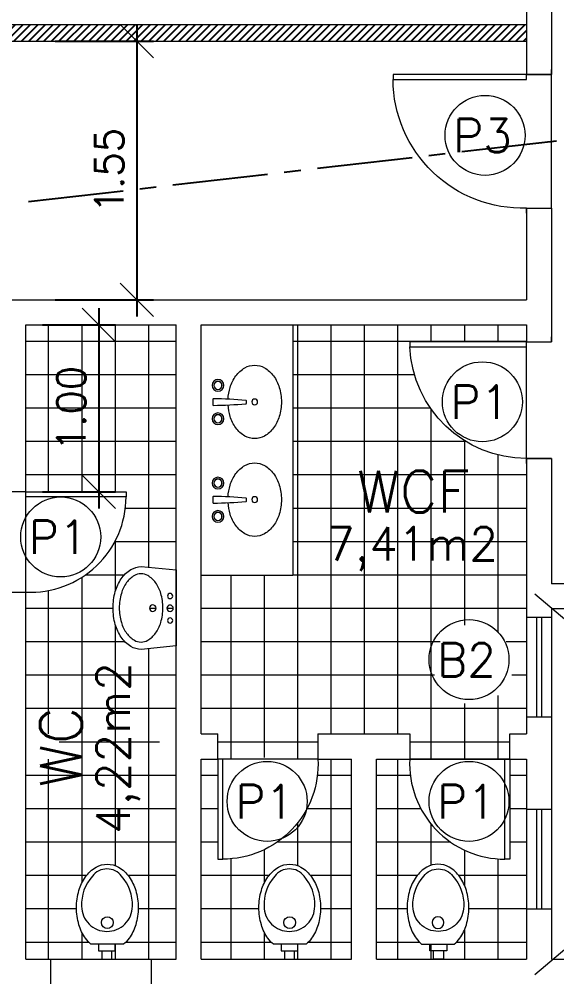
# Model space of a CAD drawing. Header units: millimetres. Extents: x 521 to 1055, y 261 to 520.
# Drawn here: x 534.62 to 537.85, y 374.39 to 380.13 of the extents above; entities that cross this region are included whole.
import ezdxf
from ezdxf.enums import TextEntityAlignment as Align

# ---------------------------------------------------------------- set-up
doc = ezdxf.new("R2010")
doc.units = ezdxf.units.MM
for name, pattern in [('CENTER2', [28.575000000000003, 19.05, -3.175, 3.175, -3.175]), ('CONTINU', [0]), ('DASHDOT', [1, 0.5, -0.25, 0, -0.25])]:
    doc.linetypes.add(name, pattern=pattern)
doc.layers.add('0.1', color=8, linetype='Continuous', lineweight=13)
doc.layers.add('ppci', color=8, linetype='Continuous')
doc.styles.add('ROMANS', font='romans')
doc.styles.get("Standard").update_dxf_attribs({"font": 'romans.shx'})
doc.dimstyles.new('Fares Eng - 50', dxfattribs={"dimscale": 2, "dimtxt": 0.085, "dimasz": 0.1, "dimexe": 0.05, "dimexo": 0.05, "dimgap": 0.04, "dimtad": 1, "dimzin": 4, "dimdsep": 46, "dimtxsty": 'ROMANS', "dimblk1": 'OBLIQUE', "dimblk2": 'OBLIQUE', "dimsah": 1, "dimcen": 0.05, "dimdle": 0.05, "dimclrd": 8, "dimclre": 8, "dimclrt": 8, "dimaunit": 1, "dimadec": 0, "dimazin": 0, "dimtfac": 1, "dimtix": 1, "dimtmove": 2, "dimatfit": 0, "dimldrblk": 'OPEN90', "dimfxl": 1, "dimtolj": 1, "dimtzin": 0, "dimarcsym": 0})
pattern_1 = [(0, (-337.1069757534395, 0), (0, 0.2), []), (90, (-337.1069757534395, 0), (-0.2, 1.224606353822377e-17), [])]

# ---------------------------------------------------------------- blocks, each defined once
blk = doc.blocks.new('Cuba')
blk.add_lwpolyline([(0.0007964035890972809, 0.05000000000001137), (-0.007366352336667308, 0.0499999999999925, -0.3896877516864198), (-0.009359223717736526, 0.05183128823838757, -0.01723366479288366), (-0.01917277886242666, 0.247968944425077, -0.4187690770508936), (-0.01717301998914593, 0.25), (0.0007964035890972809, 0.25), (0.01876582716733935, 0.25, -0.4187690770508931), (0.02076558604062009, 0.247968944425077, -0.01723366479288366), (0.01095203089593292, 0.05183128823840271, -0.3896877516864196), (0.008959159514862449, 0.0499999999999925)], format="xyb", close=True)
blk.add_lwpolyline([(-0.01642655458466891, 0.1595521582631534, 0.05959206038068896), (-0.08696014067280601, 0.1471861917011097, 0.08424761497446774), (-0.1555634918610417, 0.1131370849898587, 0.1064685849763624), (-0.2045356555467384, 0.05839934548953352, 0.1301586401875859), (-0.2200000000000006, 0, 0.1301586401875893), (-0.2045356555467384, -0.05839934548953352, 0.1064685849763587), (-0.1555634918610417, -0.1131370849898303, 0.08424761497446792), (-0.08696014067280829, -0.1471861917010813, 0.07328068524213961), (0, -0.1599999999999966, 0.0732806852421363), (0.08696014067280601, -0.1471861917010813, 0.0842476149744677), (0.15556349186104, -0.1131370849898303, 0.1064685849763671), (0.2045356555467367, -0.05839934548950509, 0.1301586401875963), (0.2199999999999989, 0, 0.1301586401875876), (0.2045356555467367, 0.05839934548953352, 0.1064685849763547), (0.15556349186104, 0.1131370849898587, 0.08424761497446004), (0.08696014067280829, 0.1471861917011097, 0.05826802056709933), (0.01801512440569979, 0.1594612693903912, 0.07328068524213464)], format="xyb")
for centre, radius in [((-0.09920359641090386, 0.2199999999999989), 0.035), ((0.1007964035890973, 0.2199999999999989), 0.035), ((0, 0), 0.0175)]:
    blk.add_circle(centre, radius)
at = {"color": 8}
for centre, radius in [((-0.09920359641090386, 0.2199999999999989), 0.025), ((-0.09920359641090386, 0.2199999999999989), 0.024), ((0.1007964035890973, 0.2199999999999989), 0.025), ((0.1007964035890973, 0.2199999999999989), 0.024)]:
    blk.add_circle(centre, radius, dxfattribs=at)
blk = doc.blocks.new('P60')
at = {"color": 252}
blk.add_lwpolyline([(-0.6000000000000227, 0.05960000000008298), (0, 0.05960000000008298), (0, 0.03000000000000114), (-0.6000000000000227, 0.03000000000000114)], close=True, dxfattribs=at)
at = {"color": 8}
blk.add_arc((-0.02886986666674457, 0.05960000000008306), 0.5711301333332781, 87.10253993610587, 180, dxfattribs=at)
blk = doc.blocks.new('Vaso')
for points in [[(0.02999999999997272, -0.04999999999995453), (0.02999999999997272, 0), (-0.02999999999997272, 0), (-0.02999999999997272, -0.04999999999995453)], [(0.04999999999995453, -0.09000000000014552), (0.04999999999995453, -0.04999999999995453), (-0.04999999999995453, -0.04999999999995453), (-0.04999999999995453, -0.09000000000014552)]]:
    blk.add_lwpolyline(points)
for points in [[(0.1828955200001019, -0.3100000000001728, -0.071776), (0.1680402599999979, -0.4129498500001318, -0.083144), (0.128710270000056, -0.4938477600001079, -0.106699), (0.06516211000007388, -0.5518467399999736, -0.132564), (-0.002104480000070907, -0.5700000000001637, -0.132564), (-0.06937106999998832, -0.5518467399999736, -0.106699), (-0.1329192299999704, -0.4938477600001079, -0.083144), (-0.1722492199999124, -0.4129498500001318, -0.071776), (-0.1871044800000163, -0.3100000000001728, -0.071776), (-0.1722492199999124, -0.2070501499999864, -0.083144), (-0.1329192299999704, -0.1261522400000104, -0.060171), (-0.09999999999990905, -0.09000000000014552), (0.09579103999999461, -0.09000000000014552, -0.060171), (0.128710270000056, -0.1261522400000104, -0.083144), (0.1680402599999979, -0.2070501499999864, -0.071776)], [(-0.08763701527800549, -0.4972033683313839, 0.2473999053505774), (0, -0.5413053001348089, 0.2473999053505774), (0.08763701527800549, -0.4972033683313839, 0.1978584598758542), (0.1521044799999345, -0.3175259839795217, 0.4183289460701766), (0, -0.1675407474929216, 0.4183289460701766), (-0.1521044799999345, -0.3175259839795217, 0.1978584598758542)]]:
    blk.add_lwpolyline(points, format="xyb", close=True)
blk.add_circle((-0.002104480000070907, -0.2200259839794398), 0.03525)
blk = doc.blocks.new('P70')
for points in [[(0, 0.760000000000025), (0, 0.7300000000000239), (0.1499999999999986, 0.7300000000000239), (0.1499999999999986, 0.760000000000025)], [(0, 0), (0, 0.03000000000000114), (0.1499999999999986, 0.03000000000000114), (0.1499999999999986, 0)]]:
    blk.add_lwpolyline(points)
blk.add_lwpolyline([(-0.7000000000000227, 0.06000000000008299), (0, 0.06000000000008299), (0, 0.03000000000000114), (-0.7000000000000227, 0.03000000000000114)], close=True)
at = {"color": 8}
blk.add_arc((3.861494457524373e-15, 0.02932835820894858), 0.7006716417910752, 90, 177.4910967546297, dxfattribs=at)
blk = doc.blocks.new('ÁREA')
for p in [(4.97462945148186e-05, 0.003761569252461072), (0, 0)]:
    blk.add_attdef('COMPARTIMENTO', text='', height=0.0025).set_placement(p, align=Align.CENTER)
at = {"color": 1}
for p in [(-4.97462945148186e-05, -0.003761569252461072), (-9.94925890296372e-05, -0.007523138504922144)]:
    blk.add_attdef('ÁREA', text='', height=0.002, dxfattribs=at).set_placement(p, align=Align.CENTER)
blk = doc.blocks.new('_OBLIQUE')
at = {"color": 0, "linetype": 'ByBlock'}
blk.add_line((-0.5, -0.5), (0.5, 0.5), dxfattribs=at)
blk = doc.blocks.new('*D1208')
at = {"layer": '0.1', "color": 8, "lineweight": -2, "transparency": 16777216}
for p, q in [((538.5825751625352, 374.3964883394474), (538.5825751625352, 376.6964883394476)), ((537.9140388595019, 376.5964883394476), (538.6825751625353, 376.5964883394476)), ((537.914038859502, 374.4964883394474), (538.6825751625353, 374.4964883394474))]:
    blk.add_line(p, q, dxfattribs=at)
at = {"layer": 'DEFPOINTS', "color": 0, "lineweight": -2, "transparency": 16777216}
for p in [(537.8140388595019, 376.5964883394476), (538.5825751625352, 376.5964883394476), (537.814038859502, 374.4964883394474)]:
    blk.add_point(p, dxfattribs=at)
at = {"layer": '0.1', "color": 8, "lineweight": -2, "transparency": 16777216, "xscale": 0.2, "yscale": 0.2, "zscale": 0.2}
for p, rotation in [((538.5825751625352, 376.5964883394476), 90), ((538.5825751625352, 374.4964883394474), 270)]:
    blk.add_blockref('_OBLIQUE', p, dxfattribs=dict(at, rotation=rotation))
at = {"layer": '0.1', "color": 8, "transparency": 16777216, "insert": (538.4175751625352, 375.5464883394475), "char_height": 0.17, "attachment_point": 5, "rotation": 90, "style": 'ROMANS'}
blk.add_mtext('\\A1;2.10', dxfattribs=at)
blk = doc.blocks.new('_Open90')
at = {"color": 0, "linetype": 'ByBlock', "lineweight": -2}
for p, q in [((-0.5, 0.5), (0, 0)), ((0, 0), (-1, 0)), ((0, 0), (-0.5, -0.5))]:
    blk.add_line(p, q, dxfattribs=at)
blk = doc.blocks.new('Cuba-emp')
blk.add_lwpolyline([(0.2100034834991149, 0.2482008336621746), (-7.105427357601002e-15, 0.227407372452717), (7.105427357601002e-15, -0.227407372452717), (0.2100034834991291, -0.2482008336621604, 0.1378156270121392), (0.2705880087187396, -0.2311785380375015, 0.1070411790707005), (0.3288221515426883, -0.1757097620058969, 0.0807505460992588), (0.3644727820534435, -0.09904874869174485, 0.06864280771685904), (0.3780384553094791, -0.0007008336622078559, 0.06864280771690003), (0.3644727820534364, 0.09764708136732558, 0.08075054609930853), (0.3288221515426741, 0.1743080946814768, 0.10704117907071), (0.2705880087187253, 0.2297768707130761, 0.1157522192348251), (0.2100034834991149, 0.2482008336621746)], format="xyb")
blk.add_lwpolyline([(0.2100034834991149, 0.2045185337481215, -0.1318273881114975), (0.2501415417997279, 0.1937487812531433, -0.1066332451029667), (0.2967372728202164, 0.1514795764228545, -0.08348179435471227), (0.328253700616866, 0.08706086194230345, -0.0722322283218027), (0.3408968663839005, 1.243449787580175e-14, -0.07223222832186973), (0.3282537006168731, -0.08706086194227858, -0.08348179435460365), (0.2967372728202307, -0.1514795764226058, -0.106633245102999), (0.2501415417997421, -0.1937487812531256, -0.1318273881114998), (0.2100034834991291, -0.2045185337481072, -0.1318273881114848), (0.1698654251985161, -0.1937487812531282, -0.1066332451030064), (0.1232696941780276, -0.151479576422612, -0.08348179435461947), (0.09175326638137804, -0.08706086194228746, -0.07223222832185378), (0.07911010061422985, 3.552713678800501e-15, -0.07223222832187323), (0.09175326638137093, 0.08706086194229457, -0.08348179435457351), (0.1232696941780134, 0.15147957642262, -0.1066332451030294), (0.1698654251985019, 0.1937487812531398, -0.1318273881114961)], format="xyb", close=True)
for centre, radius in [((0.03578416458526235, 0.0710594457912066), 0.01546869292730512), ((0.03651954001270497, -0.002319139823612204), 0.0193358661591314), ((0.03651954001270497, -0.002319139823612204), 0.0193358661591314), ((0.1402810526510621, -0.001433449959218791), 0.01977531766275002), ((0.03578416458526945, -0.07569772543820363), 0.01546869292730512)]:
    blk.add_circle(centre, radius)
blk = doc.blocks.new('*D1237')
at = {"layer": '0.1', "color": 8, "lineweight": -2, "transparency": 16777216}
for p, q in [((535.1005306733957, 378.3964883394476), (535.1005306733957, 377.1964883394476)), ((534.764038859501, 378.2964883394475), (535.2005306733957, 378.2964883394475)), ((534.7640388595012, 377.2964883394476), (535.2005306733957, 377.2964883394476))]:
    blk.add_line(p, q, dxfattribs=at)
at = {"layer": 'DEFPOINTS', "color": 0, "lineweight": -2, "transparency": 16777216}
for p in [(534.664038859501, 378.2964883394475), (534.6640388595011, 377.2964883394476), (535.1005306733957, 377.2964883394476)]:
    blk.add_point(p, dxfattribs=at)
at = {"layer": '0.1', "color": 8, "lineweight": -2, "transparency": 16777216, "xscale": 0.2, "yscale": 0.2, "zscale": 0.2}
for p, rotation in [((535.1005306733957, 378.2964883394475), 90), ((535.1005306733957, 377.2964883394476), 270)]:
    blk.add_blockref('_OBLIQUE', p, dxfattribs=dict(at, rotation=rotation))
at = {"layer": '0.1', "color": 8, "transparency": 16777216, "insert": (534.9355306733956, 377.7964883394476), "char_height": 0.17, "attachment_point": 5, "rotation": 90, "style": 'ROMANS'}
blk.add_mtext('\\A1;1.00', dxfattribs=at)
blk = doc.blocks.new('P80')
for points in [[(0, 0.8600000000001068), (0, 0.8300000000001057), (0.1499999999999986, 0.8300000000001057), (0.1499999999999986, 0.8600000000001068)], [(0, 0), (0, 0.03000000000000114), (0.1499999999999986, 0.03000000000000114), (0.1499999999999986, 0)]]:
    blk.add_lwpolyline(points)
blk.add_lwpolyline([(-0.8000000000000227, 0.06000000000008299), (0, 0.06000000000008299), (0, 0.03000000000000114), (-0.8000000000000227, 0.03000000000000114)], close=True)
at = {"color": 8}
blk.add_arc((-0.02513934576528032, 0.05553438521076377), 0.7748735220644332, 88.14081760279143, 179.6698012135025, dxfattribs=at)
blk = doc.blocks.new('*D1246')
at = {"layer": '0.1', "color": 8, "linetype": 'CONTINU', "lineweight": -2, "transparency": 16777216}
for p, q in [((535.3281034093251, 380.0964883394477), (535.3281034093251, 378.3464883394475)), ((534.8390388595029, 379.9964883394476), (535.4281034093251, 379.9964883394476)), ((534.839038859502, 378.4464883394476), (535.4281034093251, 378.4464883394476))]:
    blk.add_line(p, q, dxfattribs=at)
at = {"layer": 'DEFPOINTS', "color": 0, "linetype": 'CONTINU', "lineweight": -2, "transparency": 16777216}
for p in [(534.7390388595029, 379.9964883394476), (534.739038859502, 378.4464883394476), (535.3281034093251, 378.4464883394476)]:
    blk.add_point(p, dxfattribs=at)
at = {"layer": '0.1', "color": 8, "linetype": 'CONTINU', "lineweight": -2, "transparency": 16777216, "xscale": 0.2, "yscale": 0.2, "zscale": 0.2}
for p, rotation in [((535.3281034093251, 379.9964883394476), 90), ((535.3281034093251, 378.4464883394476), 270)]:
    blk.add_blockref('_OBLIQUE', p, dxfattribs=dict(at, rotation=rotation))
at = {"layer": '0.1', "color": 8, "linetype": 'CONTINU', "transparency": 16777216, "insert": (535.163103409325, 379.2214883394477), "char_height": 0.17, "attachment_point": 5, "rotation": 90, "style": 'ROMANS'}
blk.add_mtext('\\A1;1.55', dxfattribs=at)

msp = doc.modelspace()

# ---------------------------------------------------------------- hatches: boundary and pattern name
at = {"layer": '0.1', "linetype": 'CONTINU', "lineweight": -2}
h = msp.add_hatch(dxfattribs=at)
h.set_pattern_fill('ANSI31', color=8, scale=0.01, style=0)
h.set_pattern_definition([(45, (531.3140388595019, 379.9964883394476), (-0.02245064030267288, 0.02245064030267288), [])])
h.paths.add_polyline_path([(533.7640388595021, 380.0964883394475), (531.3140388595019, 380.0964883394476), (531.314038859502, 379.9964883394476), (533.7640388595021, 379.9964883394476)])
h.paths.add_polyline_path([(537.664038859502, 380.0964883394476), (534.564038859502, 380.0964883394476), (534.564038859502, 379.9964883394476), (537.664038859502, 379.9964883394476)])
at = {"layer": '0.1', "linetype": 'CONTINU'}
h = msp.add_hatch(dxfattribs=at)
h.set_pattern_fill('_USER', color=8, scale=0.2, style=0, double=1, pattern_type=0)
h.set_pattern_definition([(0, (0, 0), (0, 0.2), []), (90, (0, 0), (-0.2, 1.224646799147353e-17), [])])
h.paths.add_polyline_path([(535.5640388595018, 378.2964883394476), (534.664038859501, 378.2964883394476), (534.6640388595011, 377.2964883394476), (535.2640388595014, 377.2964883394476), (535.2640388595014, 377.2668883394476, -0.4291040067103093), (534.6640388595014, 376.6964883394476), (534.6640388595016, 375.8464883394476), (534.8640388595019, 375.8464883394475), (534.8640388595016, 375.6964883394475), (534.6640388595017, 375.6964883394475), (534.6640388595019, 374.4964883394475), (534.8140388595019, 374.4964883394474), (535.119666995346, 374.4964883394474), (535.1196669953459, 374.5464883394475), (535.179666995346, 374.5464883394475), (535.179666995346, 374.4964883394474), (535.4140388595018, 374.4964883394474), (535.564038859502, 374.4964883394475), (535.5640388595019, 375.6964883394474), (535.4640388595018, 375.6964883394475), (535.4640388595018, 375.8464883394477), (535.564038859502, 375.8464883394477)])
h.paths.add_polyline_path([(535.403982489188, 376.600233035122, -1), (535.4435331245136, 376.600233035122, -1)], flags=16)
h.paths.add_polyline_path([(535.5437233878438, 376.525968759643, -1), (535.5127860019892, 376.525968759643, -1)], flags=16)
h.paths.add_polyline_path([(535.5081834533299, 376.5993473452576, -1), (535.5468551856482, 376.5993473452576, -1)], flags=16)
h.paths.add_polyline_path([(535.5127860019892, 376.6727259308724, -1), (535.5437233878438, 376.6727259308724, -1)], flags=16)
h.paths.add_polyline_path([(535.2825861845137, 374.990336156834, -0.08314697846424123), (535.3219171063934, 374.9094351661129), (535.3219171236228, 374.9094351076519), (535.3219171088547, 374.9094351577615, 2.160432347512852e-06), (535.321916219201, 374.9094381763679), (535.321916186331, 374.9094382878941), (535.3219162124141, 374.9094381993955), (535.3219165684869, 374.9094369912414, 0.0831452197227772)], flags=0)
h.paths.add_polyline_path([(535.1870214753461, 374.716514323427, -1), (535.1165214753461, 374.716514323427, -1)], flags=0)
h.paths.add_polyline_path([(535.0611340194811, 375.4676848803244), (535.0611340194811, 376.0688753565149), (534.6861340194811, 376.0688753565149), (534.6861340194811, 375.4676848803244)], flags=24)
h.paths.add_polyline_path([(535.3842079272233, 375.1592663267696), (535.3842079272233, 376.3640282315315), (535.0270650700803, 376.3640282315315), (535.0270650700803, 375.1592663267696)], flags=24)
edge = h.paths.add_edge_path(flags=16)
edge.add_arc((535.3309321134626, 374.8064880890473), 0.3641606381167727, 163.5782748653673, 179.999960602859, ccw=False)
edge.add_arc((535.2428565721772, 374.8324460039589), 0.2723395385858779, 144.5667168692639, 163.5781902089613, ccw=False)
edge.add_arc((535.1870776135854, 374.872134854788), 0.2038815434230515, 120.2052823623753, 144.56672184459, ccw=False)
edge.add_arc((535.1517714610173, 374.9327841714046), 0.1337041680431426, 89.99999385975178, 120.2053114872979, ccw=False)
edge.add_arc((535.1517714896747, 374.932784171405), 0.1337041680427554, 59.79468851265841, 90.00000614019962, ccw=False)
edge.add_arc((535.1164653371065, 374.872134854788), 0.2038815434230601, 35.433278155409994, 59.79471763762467, ccw=False)
edge.add_arc((535.0606863785148, 374.8324460039589), 0.2723395385858707, 16.42180979103881, 35.43328313073607, ccw=False)
edge.add_arc((534.9726108372294, 374.8064880890473), 0.3641606381167788, 3.939714088119217e-05, 16.42172513463271, ccw=False)
edge.add_arc((534.9726108372286, 374.8064885898481), 0.3641606381175685, 343.57827486538554, 359.9999606028769, ccw=False)
edge.add_arc((535.0606863785148, 374.7805306749364), 0.2723395385858779, 324.5667168692639, 343.5781902089613, ccw=False)
edge.add_arc((535.1164641939213, 374.7408429171219), 0.2038831085606229, 310.79308703992695, 324.56665782429025, ccw=False)
edge.add_line((535.2496669953459, 374.5864883394477), (535.053875955346, 374.5864883394477))
edge.add_arc((535.1870787567707, 374.7408429171219), 0.2038831085606259, 215.4333421757097, 229.206912960073, ccw=False)
edge.add_arc((535.2428565721772, 374.7805306749364), 0.2723395385858707, 196.4218097910387, 215.4332831307361, ccw=False)
edge.add_arc((535.3309321134634, 374.8064885898481), 0.3641606381175744, 180.0000393971231, 196.4217251346145, ccw=False)
edge = h.paths.add_edge_path()
edge.add_line((535.3540353760027, 376.8498673187434), (535.5640388595018, 376.829073857534))
edge.add_line((535.5640388595018, 376.829073857534), (535.5640388595018, 376.3742591126285))
edge.add_line((535.5640388595018, 376.3742591126285), (535.3540353760027, 376.3534656514191))
edge.add_arc((535.3540353760027, 376.4697908325739), 0.1163251811548776, 238.6127028361496, 270, ccw=False)
edge.add_arc((535.3923995050762, 376.53267271048), 0.1899861407506283, 214.1737272449527, 238.61270283614772, ccw=False)
edge.add_arc((535.4531827814418, 376.5739402504024), 0.2634546138324446, 195.707133817725, 214.1737272450572, ccw=False)
edge.add_arc((535.5492827749013, 376.6009656514184), 0.3632823707089318, 179.9999999999104, 195.7071338175164, ccw=False)
edge.add_arc((535.549282774901, 376.6009656514196), 0.3632823707087027, 164.2928661824826, 180.0000000000986, ccw=False)
edge.add_arc((535.4531827814417, 376.6279910524357), 0.2634546138323303, 145.8262727549392, 164.2928661822802, ccw=False)
edge.add_arc((535.3923995050762, 376.669258592358), 0.189986140750635, 121.38729716385231, 145.8262727550473, ccw=False)
edge.add_arc((535.3540353760027, 376.7321404702641), 0.1163251811548723, 90, 121.3872971638504, ccw=False)
h.paths.add_polyline_path([(534.7505306733956, 377.4560121489715), (534.7505306733956, 378.1369645299239), (535.0505306733955, 378.1369645299239), (535.0505306733955, 377.4560121489715)], flags=24)
h.paths.add_polyline_path([(534.7505306733956, 377.4560121489715), (534.7505306733956, 378.1369645299239), (535.0505306733955, 378.1369645299239), (535.0505306733955, 377.4560121489715)], flags=8)
h.paths.add_polyline_path([(535.3842079272233, 375.1592663267696), (535.3842079272233, 376.3640282315315), (535.0270650700803, 376.3640282315315), (535.0270650700803, 375.1592663267696)], flags=8)
h = msp.add_hatch(dxfattribs=at)
h.set_pattern_fill('_USER', color=8, scale=0.2, style=0, double=1, pattern_type=0)
h.set_pattern_definition(pattern_1)
h.paths.add_polyline_path([(536.7640388595017, 376.6464883394477), (536.6140388595018, 376.6464883394474), (536.6140388595019, 378.2964883394476), (536.2640388595015, 378.2964883394476), (536.2640388595019, 376.7985128161782), (535.7140388595016, 376.7985128161782), (535.7140388595018, 375.8464883394477), (535.8140388595018, 375.8464883394476), (535.8140388595018, 375.6964883394476), (536.0353249744087, 375.6964883394476, -0.1342761816322359), (536.161759189875, 375.6964883394475), (536.4140388595022, 375.6964883394475), (536.414038859502, 375.8464883394475), (536.9640388595018, 375.8464883394476), (536.9640388595017, 375.6964883394476), (537.2704680946626, 375.6964883394476, -0.05348389217240258), (537.3215901985075, 375.6964883394476), (537.5640388595017, 375.6964883394475), (537.5640388595018, 375.8464883394475), (537.6640388595019, 375.8464883394475), (537.6640388595019, 375.9464883394477), (537.6640388595005, 376.5464883394476), (537.6640388595018, 377.4964883394476, -0.4014455578216536), (536.9640388595019, 378.1664883394475), (536.9640388595019, 378.1964883394476), (537.6640388595018, 378.1964883394476), (537.6640388595019, 378.2264883394476), (537.6640388595019, 378.2964883394475), (536.7640388595019, 378.2964883394475)])
h.paths.add_polyline_path([(537.583527125773, 376.2642250551733, -1), (537.1042394570326, 376.2642250551733, -1)], flags=16)
h.paths.add_polyline_path([(536.6140388595019, 376.6464883394475), (536.7640388595019, 376.6464883394477), (536.764038859502, 378.2964883394475), (536.6140388595019, 378.2964883394475)], flags=16)
h.paths.add_polyline_path([(536.5653532358823, 377.1109739545981), (537.404638950168, 377.1109739545981), (537.404638950168, 377.4859739545981), (536.5653532358823, 377.4859739545981)], flags=8)
h.paths.add_polyline_path([(536.3759823013752, 376.7879000468559), (537.5807442061372, 376.7879000468559), (537.5807442061372, 377.1450429039987), (536.3759823013752, 377.1450429039987)], flags=24)
h.paths.add_polyline_path([(536.5653532358823, 377.1109739545981), (537.404638950168, 377.1109739545981), (537.404638950168, 377.4859739545981), (536.5653532358823, 377.4859739545981)], flags=24)
h.paths.add_polyline_path([(536.3759823013752, 376.7879000468559), (537.5807442061372, 376.7879000468559), (537.5807442061372, 377.1450429039987), (536.3759823013752, 377.1450429039987)], flags=8)
h.paths.add_polyline_path([(537.1223227029786, 376.1127127153049), (537.5175607982167, 376.1127127153049), (537.5175607982167, 376.4127127153049), (537.1223227029786, 376.4127127153049)], flags=24)
h = msp.add_hatch(dxfattribs=at)
h.set_pattern_fill('_USER', color=8, scale=0.2, style=0, double=1, pattern_type=0)
h.set_pattern_definition(pattern_1)
h.paths.add_polyline_path([(536.6140388595018, 375.6964883394476), (536.4140388595023, 375.6964883394476, -0.4291040067103731), (535.8436388595023, 375.0964883394475), (535.8140388595024, 375.0964883394475), (535.8140388595023, 375.6964883394476), (535.7840388595023, 375.6964883394476), (535.7140388595018, 375.6964883394475), (535.7140388595019, 374.4964883394475), (536.212790778343, 374.4964883394475), (536.212790778343, 374.5464883394475), (536.1927907783429, 374.5464883394475), (536.192790778343, 374.5864883394477), (536.1469997383427, 374.5864883394477, -0.06017304747549186), (536.1140795437751, 374.6226419350665), (536.1140795143511, 374.6226419764197), (536.1140795508966, 374.6226419250578, 1.557330815323099e-06), (536.114080534441, 374.622640542769, 0.06017094460198466), (536.1469997383429, 374.5864883394477), (536.3427907783429, 374.5864883394477, 0.06017100981517427), (536.3757100129668, 374.6226405859462, 0.08314397838671177), (536.4150399939871, 374.7035384746689), (536.4150400088034, 374.7035385249401, -0.0831424269536673), (536.3757110164436, 374.6226419962491), (536.3757109990324, 374.6226419717789, 0.08314236696016576), (536.4150399819639, 374.7035384338749, 0.07177604392442175), (536.4298952583429, 374.806488345166, 0.07177601797375067), (536.4150399893625, 374.9094382199173, 0.08314403573947214), (536.3757099675098, 374.9903361568342, 0.1066991575286601), (536.3121616776975, 375.0483351787864), (536.3121617503899, 375.0483351364695, -0.1066990532164568), (536.3757099675105, 374.990336156834, -0.08314704680946702), (536.4150409102931, 374.9094350951878, -0.07177377002933234), (536.4298952583429, 374.8064883452214, -0.0717737761307092), (536.4150409110579, 374.7035415863024, -0.08314542250176067), (536.3757109878796, 374.6226419561045, -0.06017307925051337), (536.3427907783428, 374.5864883394477), (536.2927907783428, 374.5864883394477), (536.2927907783427, 374.5464883394475), (536.2727907783427, 374.5464883394474), (536.2727907783429, 374.4964883394475), (536.614038859502, 374.4964883394475)])
edge = h.paths.add_edge_path(flags=17)
edge.add_arc((536.4240558964594, 374.8064880890473), 0.3641606381167727, 163.5782748653673, 179.999960602859, ccw=False)
edge.add_arc((536.335980355174, 374.8324460039589), 0.2723395385858779, 144.5667168692639, 163.5781902089613, ccw=False)
edge.add_arc((536.2802013965822, 374.872134854788), 0.2038815434230515, 120.2052823623753, 144.56672184459, ccw=False)
edge.add_arc((536.2448952440142, 374.9327841714046), 0.1337041680431426, 89.99999385975178, 120.2053114872979, ccw=False)
edge.add_arc((536.2448952726716, 374.932784171405), 0.1337041680427554, 59.79468851265841, 90.00000614019962, ccw=False)
edge.add_arc((536.2095891201034, 374.872134854788), 0.2038815434230601, 35.433278155409994, 59.79471763762467, ccw=False)
edge.add_arc((536.1538101615116, 374.8324460039589), 0.2723395385858707, 16.42180979103881, 35.43328313073607, ccw=False)
edge.add_arc((536.0657346202262, 374.8064880890473), 0.3641606381167788, 3.939714088119217e-05, 16.42172513463271, ccw=False)
edge.add_arc((536.0657346202254, 374.8064885898481), 0.3641606381175685, 343.57827486538554, 359.9999606028769, ccw=False)
edge.add_arc((536.1538101615116, 374.7805306749364), 0.2723395385858779, 324.5667168692639, 343.5781902089613, ccw=False)
edge.add_arc((536.2095879769181, 374.7408429171219), 0.2038831085606229, 310.79308703992695, 324.56665782429025, ccw=False)
edge.add_line((536.3427907783428, 374.5864883394477), (536.1469997383429, 374.5864883394477))
edge.add_arc((536.2802025397675, 374.7408429171219), 0.2038831085606259, 215.4333421757097, 229.206912960073, ccw=False)
edge.add_arc((536.335980355174, 374.7805306749364), 0.2723395385858707, 196.4218097910387, 215.4332831307361, ccw=False)
edge.add_arc((536.4240558964602, 374.8064885898481), 0.3641606381175744, 180.0000393971231, 196.4217251346145, ccw=False)
edge = h.paths.add_edge_path(flags=16)
edge.add_arc((536.2448952583429, 374.716514323427), 0.03525, 0, 360)
h = msp.add_hatch(dxfattribs=at)
h.set_pattern_fill('_USER', color=8, scale=0.2, style=0, double=1, pattern_type=0)
h.set_pattern_definition(pattern_1)
h.paths.add_polyline_path([(537.6640388595011, 375.3964883394477), (537.6640388595018, 375.6964883394476), (537.5640388595015, 375.6964883394476), (537.5640388595014, 375.0964883394475), (537.5344388595013, 375.0964883394475, -0.4291040067103419), (536.9640388595013, 375.6964883394476), (536.7640388595017, 375.6964883394476), (536.764038859502, 374.4964883394475), (537.1052869406607, 374.4964883394475), (537.1052869406608, 374.5464883394475), (537.1652869406608, 374.5464883394476), (537.1652869406607, 374.4964883394475), (537.6640388595016, 374.4964883394475), (537.6640388595018, 374.7964883394476)])
h.paths.add_polyline_path([(537.3033281119648, 374.9094350973807, 3.053353364437232e-06), (537.3033271716458, 374.9094382878941, -2.268745521185658e-06), (537.3033281059027, 374.9094351179501, 3.014827957076245e-06), (537.303327177448, 374.9094382682075, -2.298257182004493e-06), (537.3033281238571, 374.909435057029)], flags=0)
h.paths.add_polyline_path([(537.1684324606607, 374.716514323427, -1), (537.0979324606607, 374.716514323427, -1)], flags=0)
edge = h.paths.add_edge_path(flags=16)
edge.add_arc((536.9540218225442, 374.8064880890473), 0.3641606381167727, 3.939714095343596e-05, 16.42172513463274)
edge.add_arc((537.0420973638296, 374.8324460039589), 0.2723395385858779, 16.4218097910387, 35.43328313073609)
edge.add_arc((537.0978763224214, 374.872134854788), 0.2038815434230515, 35.43327815540997, 59.79471763762466)
edge.add_arc((537.1331824749894, 374.9327841714046), 0.1337041680431426, 59.79468851270207, 90.00000614024825)
edge.add_arc((537.1331824463321, 374.932784171405), 0.1337041680427554, 89.99999385980047, 120.2053114873416)
edge.add_arc((537.1684885989002, 374.872134854788), 0.2038815434230601, 120.2052823623753, 144.56672184459)
edge.add_arc((537.224267557492, 374.8324460039589), 0.2723395385858707, 144.5667168692639, 163.5781902089613)
edge.add_arc((537.3123430987774, 374.8064880890473), 0.3641606381167788, 163.5782748653673, 179.999960602859)
edge.add_arc((537.3123430987782, 374.8064885898481), 0.3641606381175685, 180.0000393971231, 196.4217251346145)
edge.add_arc((537.224267557492, 374.7805306749364), 0.2723395385858779, 196.4218097910387, 215.4332831307361)
edge.add_arc((537.1684897420855, 374.7408429171219), 0.2038831085606229, 215.4333421757097, 229.206912960073)
edge.add_line((537.0352869406609, 374.5864883394477), (537.2310779806608, 374.5864883394477))
edge.add_arc((537.0978751792361, 374.7408429171219), 0.2038831085606259, 310.7930870399269, 324.5666578242902)
edge.add_arc((537.0420973638296, 374.7805306749364), 0.2723395385858707, 324.5667168692639, 343.5781902089612)
edge.add_arc((536.9540218225434, 374.8064885898481), 0.3641606381175744, 343.5782748653855, 359.9999606028769)

# ---------------------------------------------------------------- linework, layer by layer
at = {"layer": '0.1', "color": 7}
for p, q in [((537.664038859502, 383.8464883394475), (537.664038859502, 379.7964883394476)), ((537.814038859502, 383.8464883394475), (537.8140388595019, 379.7964883394476)), ((534.564038859502, 380.0964883394476), (537.6640388595019, 380.0964883394476)), ((534.564038859502, 379.9964883394476), (537.6640388595019, 379.9964883394476)), ((537.814038859502, 379.7964883394476), (537.6640388595019, 379.7964883394476)), ((537.6640388595018, 378.9964883394475), (537.8140388595018, 378.9964883394476)), ((537.6640388595019, 378.9964883394475), (537.664038859502, 378.4464883394476)), ((537.8140388595018, 378.9964883394475), (537.8140388595019, 378.1964883394476)), ((534.5140388595012, 378.4464883394476), (537.6640388595019, 378.4464883394476)), ((534.664038859501, 378.2964883394475), (535.5640388595018, 378.2964883394476)), ((534.6640388595011, 377.2964883394476), (534.664038859501, 378.2964883394475)), ((535.5640388595019, 374.4964883394476), (535.5640388595018, 378.2964883394476)), ((535.7140388595014, 378.2964883394476), (537.6640388595019, 378.2964883394475)), ((535.7140388595016, 375.8464883394475), (535.7140388595012, 378.2964883394475)), ((537.664038859502, 378.2964883394476), (537.6640388595018, 378.1964883394476)), ((537.664038859502, 378.1964883394476), (537.8140388595019, 378.1964883394476)), ((537.8140388595019, 377.4964883394475), (537.664038859502, 377.4964883394476)), ((537.6640388595018, 377.4964883394476), (537.6640388595019, 376.5464883394476)), ((537.8140388595019, 377.4964883394475), (537.8140388595018, 376.7464883394476)), ((534.6640388595011, 377.2964883394475), (534.5140388595015, 377.2964883394476)), ((538.0140388595021, 376.7464883394476), (537.8140388595019, 376.7464883394476)), ((534.5140388595014, 376.6964883394476), (534.6640388595013, 376.6964883394476)), ((534.6640388595019, 374.4964883394476), (534.6640388595014, 376.6964883394476)), ((538.0140388595021, 376.5964883394476), (537.8140388595019, 376.5964883394476)), ((537.8140388595018, 376.5964883394476), (537.8140388595018, 376.5464883394476)), ((537.6640388595018, 376.5464883394476), (537.8140388595019, 376.5464883394476)), ((537.8140388595017, 375.9464883394477), (537.6640388595018, 375.9464883394476)), ((537.6640388595019, 375.9464883394477), (537.6640388595019, 375.8464883394476)), ((537.8140388595017, 375.9464883394477), (537.814038859502, 375.3964883394476)), ((535.7140388595017, 375.8464883394475), (535.8140388595019, 375.8464883394476)), ((535.8140388595018, 375.6964883394476), (535.8140388595019, 375.8464883394476)), ((536.414038859502, 375.8464883394475), (536.414038859502, 375.6964883394476)), ((536.4140388595018, 375.8464883394475), (536.9640388595018, 375.8464883394475)), ((536.9640388595018, 375.8464883394475), (536.9640388595017, 375.6964883394475)), ((537.5640388595017, 375.6964883394475), (537.5640388595017, 375.8464883394475)), ((537.5640388595018, 375.8464883394475), (537.6640388595018, 375.8464883394475)), ((535.7140388595019, 374.4964883394476), (535.7140388595017, 375.6964883394475)), ((535.7140388595018, 375.6964883394475), (535.8140388595019, 375.6964883394476)), ((536.4140388595018, 375.6964883394476), (536.6140388595019, 375.6964883394476)), ((536.6140388595019, 374.4964883394476), (536.6140388595019, 375.6964883394476)), ((536.7640388595019, 374.4964883394476), (536.7640388595019, 375.6964883394476)), ((536.7640388595019, 375.6964883394476), (536.9640388595017, 375.6964883394476)), ((537.5640388595018, 375.6964883394476), (537.6640388595018, 375.6964883394476)), ((537.6640388595019, 375.6964883394476), (537.6640388595018, 375.3964883394476)), ((537.664038859502, 375.3964883394476), (537.8140388595019, 375.3964883394476)), ((537.8140388595017, 374.7964883394476), (537.6640388595019, 374.7964883394476)), ((537.6640388595018, 374.7964883394476), (537.6640388595017, 374.4964883394475)), ((537.8140388595019, 374.7964883394476), (537.8140388595019, 374.4964883394475)), ((534.6640388595018, 374.4964883394475), (534.8140388595019, 374.4964883394474)), ((534.8140388595019, 374.2464883394475), (534.8140388595019, 374.4964883394474)), ((535.4140388595018, 374.4964883394474), (535.4140388595018, 374.2464883394475)), ((535.4140388595019, 374.4964883394474), (535.5640388595019, 374.4964883394475)), ((535.714038859502, 374.4964883394475), (536.6140388595019, 374.4964883394475)), ((536.7640388595017, 374.4964883394475), (537.6640388595016, 374.4964883394474)), ((537.814038859502, 374.4964883394474), (540.3140388595019, 374.4964883394474))]:
    msp.add_line(p, q, dxfattribs=at)
at = {"layer": '0.1', "color": 8, "linetype": 'CONTINU'}
for p, q in [((537.8140388595018, 378.9964883394475), (537.814038859502, 379.7964883394476)), ((537.664038859502, 377.4964883394476), (537.6640388595022, 378.1964883394476)), ((537.6640388595005, 376.5464883394476), (537.6640388595, 375.9464883394478)), ((537.7240388595003, 376.5464883394476), (537.7240388595001, 375.9464883394478)), ((537.7540388595016, 376.5464883394475), (537.7540388595016, 375.9464883394477)), ((537.8140388595014, 376.5464883394475), (537.8140388595017, 375.9464883394477)), ((536.414038859502, 375.6964883394476), (535.8140388595019, 375.6964883394476)), ((536.4140388595023, 375.6964883394475), (535.8140388595023, 375.6964883394476)), ((537.5640388595017, 375.6964883394475), (536.9640388595017, 375.6964883394475)), ((536.9640388595013, 375.6964883394475), (537.5640388595014, 375.6964883394476)), ((537.6640388595011, 375.3964883394477), (537.6640388595007, 374.7964883394478)), ((537.724038859501, 375.3964883394477), (537.7240388595008, 374.7964883394478)), ((537.7540388595023, 375.3964883394476), (537.7540388595023, 374.7964883394477)), ((537.814038859502, 375.3964883394476), (537.8140388595024, 374.7964883394477)), ((534.8140388595019, 374.4964883394474), (535.4140388595018, 374.4964883394474))]:
    msp.add_line(p, q, dxfattribs=at)
at = {"layer": '0.1', "color": 8}
for p, q in [((536.2640388595014, 378.2964883394475), (536.2640388595017, 376.7985128161781)), ((534.6640388595014, 376.6964883394476), (534.6640388595011, 377.2964883394475)), ((535.7140388595018, 376.7985128161781), (536.2640388595015, 376.7985128161781))]:
    msp.add_line(p, q, dxfattribs=at)
at = {"layer": '0.1', "color": 8, "linetype": 'DASHDOT', "ltscale": 0.5}
for p, q in [((537.7140388595019, 376.6864883394476), (540.4140388595019, 374.4064883394477)), ((537.7140388595019, 374.4064883394475), (540.4140388595018, 376.6864883394476))]:
    msp.add_line(p, q, dxfattribs=at)
at = {"layer": '0.1', "color": 8}
for centre in [(537.4152940606671, 379.4323566426219), (537.3991648342276, 377.836327515977), (534.8724587194495, 377.0266031804923), (537.3190033617882, 376.2922146553005), (536.109554171001, 375.4423970364066), (537.3190033617882, 375.4423970364066)]:
    msp.add_circle(centre, 0.2396438343701963, dxfattribs=at)
at = {"layer": 'ppci', "color": 10, "linetype": 'CENTER2', "lineweight": -2, "ltscale": 0.03}
msp.add_lwpolyline([(531.3140388595019, 374.4964883394485), (533.8130689846404, 378.9358204618106), (538.3212339624178, 379.4555830899858), (539.5899788598471, 400.5214731334636), (548.2550582454695, 402.382447342752), (548.7724223866907, 404.439774211178), (551.3547267758833, 404.6698839544318), (551.5252084776986, 405.0964883394477)], dxfattribs=at)

# ---------------------------------------------------------------- block references
at = {"layer": '0.1', "color": 8, "xscale": -1}
for name, p, rotation in [('P80', (537.6640388595022, 379.8264883394478), 180), ('P70', (537.6640388595019, 378.2264883394476), 180), ('Cuba', (536.034892316282, 377.8355807903234), 90), ('Cuba', (536.034892316282, 377.2502791606119), 90), ('P60', (535.7840388595023, 375.6964883394476), 270), ('Vaso', (537.1352869406608, 374.4964883394476), 180)]:
    msp.add_blockref(name, p, dxfattribs=dict(at, rotation=rotation))
at = {"layer": '0.1', "color": 8}
ref = msp.add_blockref('ÁREA', (536.9849960930252, 377.1734739545981), dxfattribs=dict(at, xscale=133.3333333333333, yscale=133.3333333333333, zscale=133.3333333333333))
ref.add_attrib('COMPARTIMENTO', 'WCF', dxfattribs={"layer": '0', "color": 3, "height": 0.25}).set_placement((536.9849960930252, 377.1734739545981), align=Align.CENTER)
ref.add_attrib('ÁREA', '7,41m2', dxfattribs={"layer": '0', "color": 1, "height": 0.2}).set_placement((536.9783632537561, 376.8855190944749), align=Align.CENTER)
for name, p, rotation in [('P60', (534.6640388595014, 377.3264883394476), 180), ('P60', (537.5940388595013, 375.6964883394476), 90), ('Vaso', (535.149666995346, 374.4964883394476), 180), ('Vaso', (536.2427907783429, 374.4964883394476), 180)]:
    msp.add_blockref(name, p, dxfattribs=dict(at, rotation=rotation))
at = {"layer": '0.1', "color": 8, "xscale": -1}
msp.add_blockref('Cuba-emp', (535.5640388595018, 376.6016664850812), dxfattribs=at)
at = {"layer": '0.1', "color": 8}
ref = msp.add_blockref('ÁREA', (534.9986340194811, 375.7682801184196), dxfattribs=dict(at, xscale=133.3333333333333, yscale=133.3333333333333, zscale=133.3333333333333, rotation=90))
ref.add_attrib('COMPARTIMENTO', 'WC', dxfattribs={"layer": '0', "color": 3, "height": 0.25, "rotation": 90}).set_placement((534.9986340194811, 375.7682801184196), align=Align.CENTER)
ref.add_attrib('ÁREA', '4,22m2', dxfattribs={"layer": '0', "color": 1, "height": 0.2, "rotation": 90}).set_placement((535.2865888796042, 375.7616472791506), align=Align.CENTER)

# ---------------------------------------------------------------- texts
for s, p in [('P3', (537.2246858531953, 379.3308443027536)), ('P1', (537.2085566267558, 377.7348151761087)), ('P1', (534.6818505119777, 376.925090840624)), ('B2', (537.1283951543164, 376.1907023154322)), ('P1', (535.9189459635293, 375.3408846965383)), ('P1', (537.1283951543164, 375.3408846965383))]:
    msp.add_text(s, height=0.2, dxfattribs=at).set_placement(p)

# ---------------------------------------------------------------- dimensions: what is measured, and where the dimension line sits
at = {"layer": '0.1', "color": 8, "linetype": 'CONTINU'}
dim = msp.add_linear_dim(base=(535.3281034093251, 378.4464883394476), p1=(534.7390388595029, 379.9964883394476), p2=(534.739038859502, 378.4464883394476), angle=90, dimstyle='Fares Eng - 50', dxfattribs=at)
dim.commit()
dim.dimension.update_dxf_attribs({"geometry": '*D1246', "text_midpoint": (535.163103409325, 379.2214883394477)})
at = {"layer": '0.1', "color": 7}
for base, p1, p2, picture, middle in [((535.1005306733957, 377.2964883394476), (534.664038859501, 378.2964883394475), (534.6640388595011, 377.2964883394476), '*D1237', (534.9355306733956, 377.7964883394476)), ((538.5825751625352, 376.5964883394476), (537.814038859502, 374.4964883394474), (537.8140388595019, 376.5964883394476), '*D1208', (538.4175751625352, 375.5464883394475))]:
    dim = msp.add_linear_dim(base=base, p1=p1, p2=p2, angle=90, dimstyle='Fares Eng - 50', dxfattribs=at)
    dim.commit()
    dim.dimension.update_dxf_attribs({"geometry": picture, "text_midpoint": middle})

doc.saveas('drawing.dxf')
